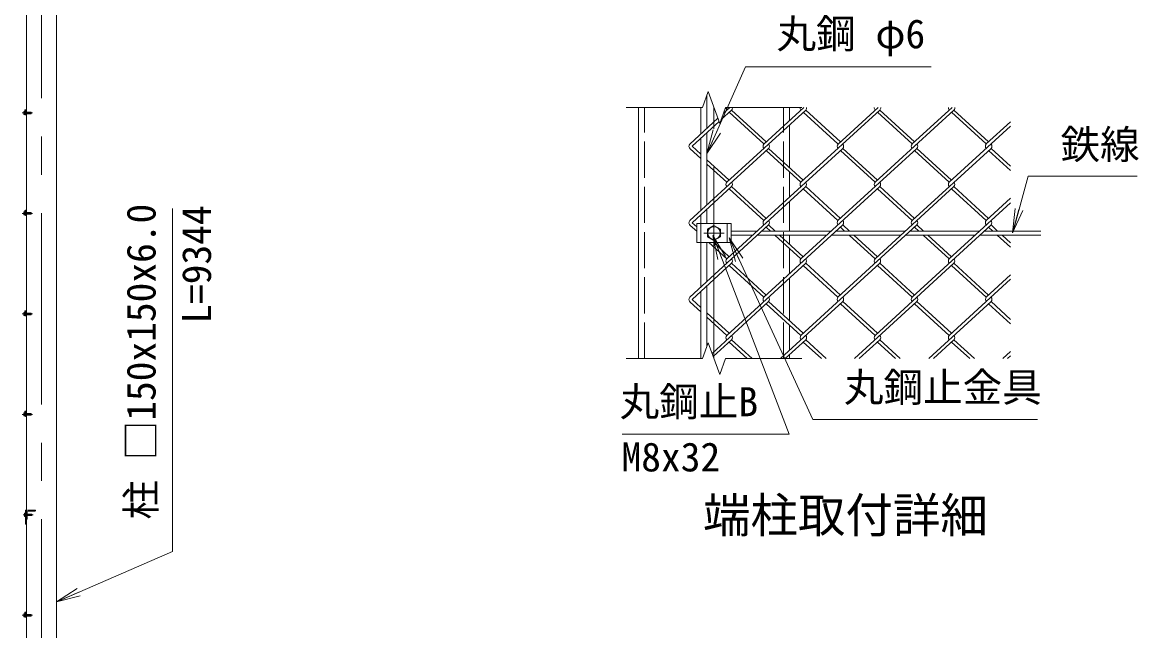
# Model space of a CAD drawing. Units: millimetres at full size; details may follow other scales. Extents: x -12600 to 12600, y -8910 to 8910.
# Drawn here: x 202 to 5754, y -115 to 2913 of the extents above; entities that cross this region are included whole.
import ezdxf
from ezdxf.enums import TextEntityAlignment as Align

# ---------------------------------------------------------------- set-up
doc = ezdxf.new("R2010")
doc.units = ezdxf.units.MM
doc.header["$LTSCALE"] = 30
doc.linetypes.add('DASHED', pattern=[7.5, 6, -1.5])
doc.linetypes.add('USER1', pattern=[50.8, 31.75, -6.35, 6.35, -6.35])
for name, color, linetype, lineweight in [('0-0_D-STR1', 1, 'Continuous', 18), ('0-1_D-BMK', 2, 'USER1', 13), ('0-3_0', 7, 'Continuous', 18), ('0-6_D-STR3', 3, 'Continuous', 13), ('0-7_D-STR-DIM', 7, 'Continuous', 13), ('0-9_D-STR2', 7, 'Continuous', 13), ('0-A_D-STR-TXT', 7, 'Continuous', 13), ('0-B_D-TTL-TXT', 7, 'Continuous', 13)]:
    doc.layers.add(name, color=color, linetype=linetype, lineweight=lineweight)
doc.styles.add('ＭＳ ゴシック', font='')
doc.styles.get('ＭＳ ゴシック').set_extended_font_data('MS Gothic')

# ---------------------------------------------------------------- blocks, each defined once
blk = doc.blocks.new('_Open')
at = {"layer": '0-3_0'}
blk.add_line((-30, 5), (0, 0), dxfattribs=at)
blk.add_lwpolyline([(-30, -5), (0, 0), (-30, 0)], dxfattribs=at)

msp = doc.modelspace()

# ---------------------------------------------------------------- linework, layer by layer
at = {"layer": '0-0_D-STR1'}
for p, q in [((3267.04, 1239.07), (3267.04, 2489.07)), ((4017.04, 2422.97), (4017.04, 2489.07)), ((4017.04, 2190.87), (4017.04, 2401.81)), ((4017.04, 2042.32), (4017.04, 2169.17)), ((4017.04, 1874.07), (4017.04, 2020.61)), ((4017.04, 1809.67), (4017.04, 1854.07)), ((4017.04, 1661.12), (4017.04, 1787.97)), ((4017.04, 1428.48), (4017.04, 1639.42)), ((4017.04, 1279.92), (4017.04, 1406.77)), ((4017.04, 1239.07), (4017.04, 1258.22)), ((222.74, 479.18), (222.74, 439.18)), ((226.74, 475.68), (226.74, 442.18)), ((267.74, 484.18), (227.74, 484.18)), ((264.74, 480.18), (231.24, 480.18)), ((267.74, 484.18), (267.74, 483.18)), ((223.74, 439.18), (222.74, 439.18))]:
    msp.add_line(p, q, dxfattribs=at)
at = {"layer": '0-0_D-STR1', "linetype": 'DASHED'}
for p, q in [((3297.04, 1239.07), (3297.04, 2489.07)), ((3987.04, 1239.07), (3987.04, 2489.07))]:
    msp.add_line(p, q, dxfattribs=at)
at = {"layer": '0-0_D-STR1'}
msp.add_lwpolyline([(222.74, 3459.55), (222.74, -4468.32), (372.74, -4468.32), (372.74, 3521.68)], dxfattribs=at)
for centre, radius, start, end in [((227.74, 479.18), 5, 90, 180), ((231.24, 475.68), 4.5, 90, 180), ((264.74, 483.18), 3, 270, 0), ((223.74, 442.18), 3, 270, 0)]:
    msp.add_arc(centre, radius, start, end, dxfattribs=at)
at = {"layer": '0-1_D-BMK'}
for p, q in [((3642.04, 3940.1), (3642.04, 2869.15)), ((297.74, 3487.57), (297.74, -4568.32)), ((202.41, 2461.68), (252.41, 2461.68)), ((3642.04, 1239.07), (3642.04, 2489.07)), ((202.41, 1961.68), (252.41, 1961.68)), ((3592.04, 1864.07), (3692.04, 1864.07)), ((202.41, 1461.68), (252.41, 1461.68)), ((202.41, 961.68), (252.41, 961.68)), ((205.91, 461.68), (255.91, 461.68)), ((202.41, -38.32), (252.41, -38.32))]:
    msp.add_line(p, q, dxfattribs=at)
at = {"layer": '0-6_D-STR3'}
for p, q in [((3607.04, 2551.48), (3607.04, 2385.07)), ((209.44, 2467.98), (210.14, 2469.19)), ((209.44, 2467.98), (209.44, 2455.38)), ((209.44, 2455.38), (210.14, 2454.18)), ((214.74, 2469.19), (210.14, 2469.19)), ((214.74, 2465.44), (210.14, 2465.44)), ((214.74, 2457.93), (210.14, 2457.93)), ((214.74, 2454.18), (210.14, 2454.18)), ((214.74, 2474.68), (214.74, 2454.68)), ((214.74, 2469.19), (214.74, 2454.18)), ((217.74, 2477.68), (222.74, 2477.68)), ((217.74, 2474.18), (217.74, 2455.18)), ((217.74, 2465.68), (245.54, 2465.68)), ((217.74, 2464.93), (246.29, 2464.93)), ((217.74, 2458.43), (246.29, 2458.43)), ((217.74, 2457.68), (245.54, 2457.68)), ((217.74, 2451.68), (222.74, 2451.68)), ((218.24, 2474.68), (222.74, 2474.68)), ((218.24, 2454.68), (222.74, 2454.68)), ((222.74, 2477.68), (222.74, 2474.68)), ((222.74, 2454.68), (222.74, 2451.68)), ((245.54, 2465.68), (246.74, 2464.48)), ((245.54, 2465.68), (245.54, 2457.68)), ((245.54, 2457.68), (246.74, 2458.88)), ((246.74, 2464.48), (246.74, 2458.88)), ((3577.04, 2489.07), (3577.04, 2357.58)), ((3577.04, 2336.42), (3577.04, 1976.93)), ((3607.04, 2363.91), (3607.04, 2004.42)), ((209.44, 1967.98), (210.14, 1969.19)), ((209.44, 1967.98), (209.44, 1955.38)), ((209.44, 1955.38), (210.14, 1954.18)), ((214.74, 1969.19), (210.14, 1969.19)), ((214.74, 1965.44), (210.14, 1965.44)), ((214.74, 1957.93), (210.14, 1957.93)), ((214.74, 1954.18), (210.14, 1954.18)), ((214.74, 1974.68), (214.74, 1954.68)), ((214.74, 1969.19), (214.74, 1954.18)), ((217.74, 1977.68), (222.74, 1977.68)), ((217.74, 1974.18), (217.74, 1955.18)), ((217.74, 1965.68), (245.54, 1965.68)), ((217.74, 1964.93), (246.29, 1964.93)), ((217.74, 1958.43), (246.29, 1958.43)), ((217.74, 1957.68), (245.54, 1957.68)), ((217.74, 1951.68), (222.74, 1951.68)), ((218.24, 1974.68), (222.74, 1974.68)), ((218.24, 1954.68), (222.74, 1954.68)), ((222.74, 1977.68), (222.74, 1974.68)), ((222.74, 1954.68), (222.74, 1951.68)), ((245.54, 1965.68), (246.74, 1964.48)), ((245.54, 1965.68), (245.54, 1957.68)), ((245.54, 1957.68), (246.74, 1958.88)), ((246.74, 1964.48), (246.74, 1958.88)), ((3577.04, 1955.22), (3577.04, 1911.57)), ((3607.04, 1982.71), (3607.04, 1911.57)), ((3556.04, 1911.57), (3728.04, 1911.57)), ((3556.04, 1911.57), (3556.04, 1816.57)), ((3609.54, 1882.83), (3642.04, 1901.6)), ((3642.04, 1901.6), (3674.54, 1882.83)), ((3728.04, 1911.57), (3728.04, 1816.57)), ((3609.54, 1845.3), (3609.54, 1882.83)), ((3642.04, 1826.54), (3609.54, 1845.3)), ((3674.54, 1845.3), (3642.04, 1826.54)), ((3674.54, 1882.83), (3674.54, 1845.3)), ((3728.04, 1874.07), (3857.11, 1874.07)), ((3728.04, 1854.07), (3835.29, 1854.07)), ((3858.97, 1854.07), (4203.92, 1854.07)), ((3880.8, 1874.07), (4225.75, 1874.07)), ((4227.61, 1854.07), (4572.56, 1854.07)), ((4249.43, 1874.07), (4594.39, 1874.07)), ((4596.25, 1854.07), (4941.2, 1854.07)), ((4618.07, 1874.07), (4963.03, 1874.07)), ((4964.88, 1854.07), (5267.04, 1854.07)), ((4986.71, 1874.07), (5267.04, 1874.07)), ((3556.04, 1816.57), (3728.04, 1816.57)), ((3577.04, 1595.73), (3577.04, 1816.57)), ((3607.04, 1623.22), (3607.04, 1816.57)), ((3577.04, 1239.07), (3577.04, 1574.03)), ((3607.04, 1301.48), (3607.04, 1601.52)), ((209.44, 1467.98), (210.14, 1469.19)), ((209.44, 1467.98), (209.44, 1455.38)), ((209.44, 1455.38), (210.14, 1454.18)), ((214.74, 1469.19), (210.14, 1469.19)), ((214.74, 1465.44), (210.14, 1465.44)), ((214.74, 1457.93), (210.14, 1457.93)), ((214.74, 1454.18), (210.14, 1454.18)), ((214.74, 1474.68), (214.74, 1454.68)), ((214.74, 1469.19), (214.74, 1454.18)), ((217.74, 1477.68), (222.74, 1477.68)), ((217.74, 1474.18), (217.74, 1455.18)), ((217.74, 1465.68), (245.54, 1465.68)), ((217.74, 1464.93), (246.29, 1464.93)), ((217.74, 1458.43), (246.29, 1458.43)), ((217.74, 1457.68), (245.54, 1457.68)), ((217.74, 1451.68), (222.74, 1451.68)), ((218.24, 1474.68), (222.74, 1474.68)), ((218.24, 1454.68), (222.74, 1454.68)), ((222.74, 1477.68), (222.74, 1474.68)), ((222.74, 1454.68), (222.74, 1451.68)), ((245.54, 1465.68), (245.54, 1457.68)), ((245.54, 1457.68), (246.74, 1458.88)), ((209.44, 967.98), (210.14, 969.19)), ((209.44, 967.98), (209.44, 955.38)), ((209.44, 955.38), (210.14, 954.18)), ((214.74, 969.19), (210.14, 969.19)), ((214.74, 965.44), (210.14, 965.44)), ((214.74, 957.93), (210.14, 957.93)), ((214.74, 954.18), (210.14, 954.18)), ((214.74, 974.68), (214.74, 954.68)), ((214.74, 969.19), (214.74, 954.18)), ((217.74, 977.68), (222.74, 977.68)), ((217.74, 974.18), (217.74, 955.18)), ((217.74, 965.68), (245.54, 965.68)), ((217.74, 964.93), (246.29, 964.93)), ((217.74, 958.43), (246.29, 958.43)), ((217.74, 957.68), (245.54, 957.68)), ((217.74, 951.68), (222.74, 951.68)), ((218.24, 974.68), (222.74, 974.68)), ((218.24, 954.68), (222.74, 954.68)), ((222.74, 977.68), (222.74, 974.68)), ((222.74, 954.68), (222.74, 951.68)), ((245.54, 965.68), (246.74, 964.48)), ((245.54, 965.68), (245.54, 957.68)), ((245.54, 957.68), (246.74, 958.88)), ((246.74, 964.48), (246.74, 958.88)), ((212.94, 467.98), (213.64, 469.19)), ((212.94, 467.98), (212.94, 455.38)), ((212.94, 455.38), (213.64, 454.18)), ((218.24, 469.19), (213.64, 469.19)), ((218.24, 465.44), (213.64, 465.44)), ((218.24, 457.93), (213.64, 457.93)), ((218.24, 454.18), (213.64, 454.18)), ((218.24, 414.68), (218.24, 484.68)), ((222.74, 484.68), (218.24, 484.68)), ((218.24, 469.19), (218.24, 454.18)), ((226.74, 465.68), (249.04, 465.68)), ((226.74, 464.93), (249.79, 464.93)), ((226.74, 458.43), (249.79, 458.43)), ((226.74, 457.68), (249.04, 457.68)), ((249.04, 465.68), (249.04, 457.68)), ((249.04, 465.68), (250.24, 464.48)), ((249.04, 457.68), (250.24, 458.88)), ((250.24, 464.48), (250.24, 458.88)), ((222.74, 414.68), (218.24, 414.68)), ((209.44, -32.02), (210.14, -30.81)), ((209.44, -32.02), (209.44, -44.62)), ((209.44, -44.62), (210.14, -45.82)), ((214.74, -30.81), (210.14, -30.81)), ((214.74, -34.56), (210.14, -34.56)), ((214.74, -42.07), (210.14, -42.07)), ((214.74, -45.82), (210.14, -45.82)), ((214.74, -25.32), (214.74, -45.32)), ((214.74, -30.81), (214.74, -45.82)), ((217.74, -22.32), (222.74, -22.32)), ((217.74, -25.82), (217.74, -44.82)), ((217.74, -34.32), (245.54, -34.32)), ((217.74, -35.07), (246.29, -35.07)), ((217.74, -41.57), (246.29, -41.57)), ((217.74, -42.32), (245.54, -42.32)), ((217.74, -48.32), (222.74, -48.32)), ((218.24, -25.32), (222.74, -25.32)), ((218.24, -45.32), (222.74, -45.32)), ((222.74, -22.32), (222.74, -25.32)), ((222.74, -45.32), (222.74, -48.32)), ((245.54, -34.32), (245.54, -42.32)), ((245.54, -34.32), (246.74, -35.52)), ((245.54, -42.32), (246.74, -41.12)), ((246.74, -35.52), (246.74, -41.12))]:
    msp.add_line(p, q, dxfattribs=at)
at = {"layer": '0-6_D-STR3', "linetype": 'DASHED'}
for p, q in [((3577.04, 1911.57), (3577.04, 1816.57)), ((3707.04, 1911.57), (3707.04, 1816.57))]:
    msp.add_line(p, q, dxfattribs=at)
at = {"layer": '0-6_D-STR3'}
msp.add_lwpolyline([(245.54, 1465.68), (246.74, 1464.48), (246.74, 1458.88)], dxfattribs=at)
msp.add_circle((3642.04, 1864.07), 31.25, dxfattribs=at)
for centre, radius, start, end in [((212.88, 2467.31), 3.32, 145.61585, 214.38415), ((221.98, 2461.68), 12.42, 162.4121, 197.5879), ((212.88, 2456.06), 3.32, 145.61585, 214.38415), ((217.74, 2474.68), 3, 90, 180), ((217.74, 2454.68), 3, 180, 270), ((218.24, 2474.18), 0.5, 90, 180), ((218.24, 2455.18), 0.5, 180, 270), ((212.88, 1967.31), 3.32, 145.61585, 214.38415), ((221.98, 1961.68), 12.42, 162.4121, 197.5879), ((212.88, 1956.06), 3.32, 145.61585, 214.38415), ((217.74, 1974.68), 3, 90, 180), ((217.74, 1954.68), 3, 180, 270), ((218.24, 1974.18), 0.5, 90, 180), ((218.24, 1955.18), 0.5, 180, 270), ((212.88, 1467.31), 3.32, 145.61585, 214.38415), ((221.98, 1461.68), 12.42, 162.4121, 197.5879), ((212.88, 1456.06), 3.32, 145.61585, 214.38415), ((217.74, 1474.68), 3, 90, 180), ((217.74, 1454.68), 3, 180, 270), ((218.24, 1474.18), 0.5, 90, 180), ((218.24, 1455.18), 0.5, 180, 270), ((212.88, 967.31), 3.32, 145.61585, 214.38415), ((221.98, 961.68), 12.42, 162.4121, 197.5879), ((212.88, 956.06), 3.32, 145.61585, 214.38415), ((217.74, 974.68), 3, 90, 180), ((217.74, 954.68), 3, 180, 270), ((218.24, 974.18), 0.5, 90, 180), ((218.24, 955.18), 0.5, 180, 270), ((216.38, 467.31), 3.32, 145.61585, 214.38415), ((225.48, 461.68), 12.42, 162.4121, 197.5879), ((216.38, 456.06), 3.32, 145.61585, 214.38415), ((212.88, -32.69), 3.32, 145.61585, 214.38415), ((221.98, -38.32), 12.42, 162.4121, 197.5879), ((212.88, -43.94), 3.32, 145.61585, 214.38415), ((217.74, -25.32), 3, 90, 180), ((217.74, -45.32), 3, 180, 270), ((218.24, -25.82), 0.5, 90, 180), ((218.24, -44.82), 0.5, 180, 270)]:
    msp.add_arc(centre, radius, start, end, dxfattribs=at)
at = {"layer": '0-7_D-STR-DIM'}
for p, q in [((3613.18, 2568.35), (3584.32, 2489.07)), ((3670.9, 2409.78), (3613.18, 2568.35)), ((3204.54, 2489.07), (3584.32, 2489.07)), ((3699.76, 2489.07), (3670.9, 2409.78)), ((3699.76, 2489.07), (4079.54, 2489.07)), ((3613.18, 1318.35), (3584.32, 1239.07)), ((3670.9, 1159.78), (3613.18, 1318.35)), ((3204.54, 1239.07), (3584.32, 1239.07)), ((3699.76, 1239.07), (3670.9, 1159.78)), ((3699.76, 1239.07), (4079.54, 1239.07))]:
    msp.add_line(p, q, dxfattribs=at)
at = {"layer": '0-9_D-STR2'}
for p, q in [((3729.46, 2476.09), (3677.8, 2428.76)), ((3720.53, 2489.07), (3689.36, 2460.5)), ((4098.1, 2476.09), (3705.78, 2116.59)), ((3890.1, 2307.19), (3717.62, 2465.24)), ((3901.94, 2318.04), (3729.46, 2476.09)), ((4089.17, 2489.07), (3890.39, 2306.92)), ((4466.74, 2476.09), (4074.42, 2116.59)), ((4258.74, 2307.19), (4086.26, 2465.24)), ((4270.58, 2318.04), (4098.1, 2476.09)), ((4457.81, 2489.07), (4259.03, 2306.92)), ((4835.35, 2476.06), (4443.06, 2116.59)), ((4627.37, 2307.19), (4454.9, 2465.24)), ((4639.22, 2318.04), (4466.74, 2476.09)), ((4825.86, 2489.07), (4627.37, 2307.19)), ((4996.01, 2307.19), (4823.54, 2465.24)), ((5007.86, 2318.04), (4835.38, 2476.09)), ((3661.67, 2435.13), (3521.75, 2306.92)), ((3667.45, 2419.26), (3533.3, 2296.34)), ((5117.04, 2396.39), (4811.69, 2116.59)), ((5117.04, 2418.09), (4996.01, 2307.19)), ((3913.78, 2285.49), (3521.46, 1925.99)), ((3577.04, 2234.56), (3524.11, 2283.06)), ((3577.04, 2256.26), (3533.3, 2296.34)), ((4282.42, 2285.49), (3890.1, 1925.99)), ((4086.26, 2127.44), (3913.78, 2285.49)), ((4651.06, 2285.49), (4258.74, 1925.99)), ((4454.9, 2127.44), (4282.42, 2285.49)), ((5019.7, 2285.49), (4627.37, 1925.99)), ((4823.54, 2127.44), (4651.06, 2285.49)), ((5117.04, 2196.29), (5019.7, 2285.49)), ((3717.62, 2127.44), (3607.04, 2228.77)), ((4074.42, 2116.59), (3901.94, 2274.64)), ((4443.06, 2116.59), (4270.58, 2274.64)), ((4811.69, 2116.59), (4639.22, 2274.64)), ((5117.04, 2174.59), (5007.86, 2274.64)), ((3705.78, 2116.59), (3607.04, 2207.07)), ((3729.46, 2094.89), (3533.3, 1915.14)), ((4098.1, 2094.89), (3705.78, 1735.4)), ((3890.1, 1925.99), (3717.62, 2084.04)), ((3901.94, 1936.85), (3729.46, 2094.89)), ((4466.74, 2094.89), (4074.42, 1735.4)), ((4258.74, 1925.99), (4086.26, 2084.04)), ((4270.58, 1936.85), (4098.1, 2094.89)), ((4835.38, 2094.89), (4443.06, 1735.4)), ((4627.37, 1926), (4454.9, 2084.04)), ((4639.22, 1936.85), (4466.74, 2094.89)), ((4996.01, 1925.99), (4824.57, 2083.1)), ((5007.86, 1936.85), (4835.38, 2094.89)), ((5117.04, 2015.19), (4811.69, 1735.4)), ((5117.04, 2036.9), (4996.01, 1925.99)), ((3913.78, 1904.29), (3521.46, 1544.8)), ((3556.04, 1872.61), (3524.11, 1901.86)), ((3556.04, 1894.31), (3533.3, 1915.14)), ((4282.42, 1904.29), (3890.1, 1544.8)), ((3923.08, 1874.07), (3901.94, 1893.44)), ((3946.77, 1874.07), (3913.78, 1904.29)), ((4651.06, 1904.29), (4258.74, 1544.8)), ((4291.72, 1874.07), (4270.58, 1893.44)), ((4315.4, 1874.07), (4282.42, 1904.29)), ((5019.7, 1904.29), (4627.37, 1544.8)), ((4660.36, 1874.07), (4639.22, 1893.44)), ((4684.04, 1874.07), (4651.06, 1904.3)), ((5029, 1874.07), (5007.86, 1893.44)), ((5052.68, 1874.07), (5019.7, 1904.29)), ((4074.42, 1735.4), (3944.91, 1854.07)), ((4086.26, 1746.25), (3968.59, 1854.07)), ((4443.06, 1735.4), (4313.55, 1854.07)), ((4454.9, 1746.25), (4337.23, 1854.07)), ((4811.69, 1735.4), (4682.19, 1854.07)), ((4823.54, 1746.25), (4705.87, 1854.07)), ((5117.04, 1793.39), (5050.83, 1854.07)), ((5117.04, 1815.09), (5074.51, 1854.07)), ((3705.78, 1735.4), (3617.19, 1816.57)), ((3717.62, 1746.25), (3640.88, 1816.57)), ((3729.46, 1713.69), (3533.3, 1533.95)), ((4098.1, 1713.69), (3705.78, 1354.2)), ((3890.1, 1544.8), (3717.62, 1702.84)), ((3901.94, 1555.65), (3729.46, 1713.69)), ((4466.74, 1713.69), (4074.42, 1354.2)), ((4258.74, 1544.8), (4086.26, 1702.84)), ((4270.58, 1555.65), (4098.1, 1713.69)), ((4835.38, 1713.69), (4443.06, 1354.2)), ((4627.37, 1544.8), (4454.9, 1702.84)), ((4639.22, 1555.65), (4466.74, 1713.69)), ((4996.01, 1544.8), (4823.54, 1702.84)), ((5007.86, 1555.65), (4835.38, 1713.69)), ((5117.04, 1634), (4811.69, 1354.2)), ((5117.04, 1655.7), (4996.01, 1544.8)), ((3577.04, 1472.16), (3524.11, 1520.67)), ((3577.04, 1493.87), (3533.3, 1533.95)), ((3913.78, 1523.1), (3632.48, 1265.33)), ((4074.42, 1354.2), (3901.94, 1512.24)), ((4086.26, 1365.05), (3913.78, 1523.1)), ((4282.42, 1523.1), (3972.46, 1239.07)), ((4443.06, 1354.2), (4270.58, 1512.24)), ((4454.9, 1365.05), (4282.42, 1523.1)), ((4651.06, 1523.1), (4341.1, 1239.07)), ((4811.69, 1354.2), (4639.22, 1512.24)), ((4823.54, 1365.05), (4651.06, 1523.1)), ((5019.7, 1523.1), (4709.73, 1239.07)), ((5117.04, 1412.2), (5007.86, 1512.24)), ((5117.04, 1433.9), (5019.7, 1523.1)), ((3717.62, 1365.05), (3607.04, 1466.38)), ((3705.78, 1354.2), (3607.04, 1444.67)), ((3729.46, 1332.5), (3638.4, 1249.06)), ((3831.42, 1239.07), (3729.46, 1332.5)), ((4098.1, 1332.5), (3996.14, 1239.07)), ((4200.06, 1239.07), (4098.1, 1332.5)), ((4466.74, 1332.5), (4364.78, 1239.07)), ((4568.7, 1239.07), (4466.74, 1332.5)), ((4835.38, 1332.5), (4733.42, 1239.07)), ((4937.34, 1239.07), (4835.38, 1332.5)), ((3807.74, 1239.07), (3717.62, 1321.65)), ((4176.38, 1239.07), (4086.26, 1321.65)), ((4545.02, 1239.07), (4454.9, 1321.65)), ((4913.65, 1239.07), (4823.54, 1321.65)), ((5117.04, 1274.5), (5078.37, 1239.07)), ((5117.04, 1252.8), (5102.06, 1239.07))]:
    msp.add_line(p, q, dxfattribs=at)
for centre, start, end in [((3717.89, 2486.64), 171.31684, 222.5), ((3717.89, 2486.64), 317.5, 8.68316), ((4086.53, 2486.64), 171.31684, 222.5), ((4086.53, 2486.64), 317.5, 8.68316), ((4455.16, 2486.64), 171.31684, 222.5), ((4455.16, 2486.64), 317.5, 8.68316), ((4823.8, 2486.64), 171.31684, 222.5), ((4823.8, 2486.64), 317.5, 8.68316), ((3533.57, 2296.04), 137.5, 233.92709), ((3902.21, 2296.04), 137.5, 222.5), ((3902.21, 2296.04), 317.5, 42.5), ((4270.84, 2296.04), 137.5, 222.5), ((4270.84, 2296.04), 317.5, 42.5), ((4639.48, 2296.04), 137.5, 222.5), ((4639.48, 2296.04), 317.5, 42.5), ((5008.12, 2296.04), 137.5, 222.5), ((5008.12, 2296.04), 317.5, 42.5), ((3717.62, 2105.74), 137.5, 222.5), ((3717.62, 2105.74), 317.5, 42.5), ((4086.26, 2105.74), 137.5, 222.5), ((4086.26, 2105.74), 317.5, 42.5), ((4454.9, 2105.74), 137.5, 222.5), ((4454.9, 2105.74), 317.5, 42.5), ((4823.54, 2105.74), 137.5, 222.5), ((4823.54, 2105.74), 317.5, 42.5), ((3533.57, 1914.85), 137.5, 233.92709), ((3901.91, 1915.12), 137.5, 222.5), ((3901.91, 1915.12), 317.5, 42.5), ((4270.55, 1915.12), 137.5, 222.5), ((4270.55, 1915.12), 317.5, 42.5), ((4639.19, 1915.12), 137.5, 222.5), ((4639.19, 1915.12), 317.5, 42.5), ((5007.83, 1915.12), 137.5, 222.5), ((5007.83, 1915.12), 317.5, 42.5), ((3717.62, 1724.55), 137.5, 222.5), ((3717.62, 1724.55), 317.5, 42.5), ((4086.26, 1724.55), 137.5, 222.5), ((4086.26, 1724.55), 317.5, 42.5), ((4454.9, 1724.55), 137.5, 222.5), ((4454.9, 1724.55), 317.5, 42.5), ((4823.54, 1724.55), 137.5, 222.5), ((4823.54, 1724.55), 317.5, 42.5), ((3533.57, 1533.65), 137.5, 233.92709), ((3901.91, 1533.92), 137.5, 222.5), ((3901.91, 1533.92), 317.5, 42.5), ((4270.55, 1533.92), 137.5, 222.5), ((4270.55, 1533.92), 317.5, 42.5), ((4639.51, 1533.67), 137.5, 222.5), ((4639.51, 1533.67), 317.5, 42.5), ((5008.15, 1533.67), 137.5, 222.5), ((5008.15, 1533.67), 317.5, 42.5), ((3717.62, 1343.35), 137.5, 222.5), ((3717.62, 1343.35), 317.5, 42.5), ((4086.55, 1343.08), 137.5, 222.5), ((4086.55, 1343.08), 317.5, 42.5), ((4455.19, 1343.08), 137.5, 222.5), ((4455.19, 1343.08), 317.5, 42.5), ((4823.83, 1343.08), 137.5, 222.5), ((4823.83, 1343.08), 317.5, 42.5)]:
    msp.add_arc(centre, 16.06, start, end, dxfattribs=at)
at = {"layer": '0-A_D-STR-TXT'}
for points in [[(4722.27, 2691.78), (3798.18, 2691.78), (3607.85, 2261.3)], [(5746.59, 2146.33), (5203.97, 2146.33), (5127.62, 1867.12)], [(949.16, 1986.17), (949.16, 279.34), (374.58, 29.32)], [(3185.9, 863.75), (4016.34, 863.75), (3637.76, 1850.2)], [(5251.37, 935.4), (4133.12, 935.4), (3718.62, 1837.68)]]:
    msp.add_lwpolyline(points, dxfattribs=at)

# ---------------------------------------------------------------- block references
at = {"layer": '0-A_D-STR-TXT', "xscale": 4, "yscale": 4}
for p, rotation in [((3607.04, 2259.47), 246.14843), ((5127.09, 1865.19), 254.70628), ((3637.05, 1852.07), 110.99559), ((3717.79, 1839.5), 114.67338), ((372.74, 28.53), 203.51515)]:
    msp.add_blockref('_Open', p, dxfattribs=dict(at, rotation=rotation))

# ---------------------------------------------------------------- texts
at = {"layer": '0-A_D-STR-TXT', "style": 'ＭＳ ゴシック'}
for s, p in [('丸鋼 φ6', (3953.23, 2740.2)), ('鉄線', (5365.12, 2189.42)), ('丸鋼止金具', (4288.17, 981.15)), ('丸鋼止B', (3172.95, 909.12)), ('M8x32', (3182.09, 634.53))]:
    msp.add_text(s, height=144.3, dxfattribs=at).set_placement(p, align=Align.BOTTOM_LEFT)
for s, p in [('柱 □150x150x6.0', (908.35, 438.2)), ('L=9344', (1184.05, 1412.82))]:
    msp.add_text(s, height=144.3, rotation=90, dxfattribs=at).set_placement(p, align=Align.BOTTOM_LEFT)
at = {"layer": '0-B_D-TTL-TXT', "style": 'ＭＳ ゴシック'}
msp.add_text('端柱取付詳細', height=173.1, dxfattribs=at).set_placement((3587.32, 321.38), align=Align.BOTTOM_LEFT)

doc.saveas('drawing.dxf')
